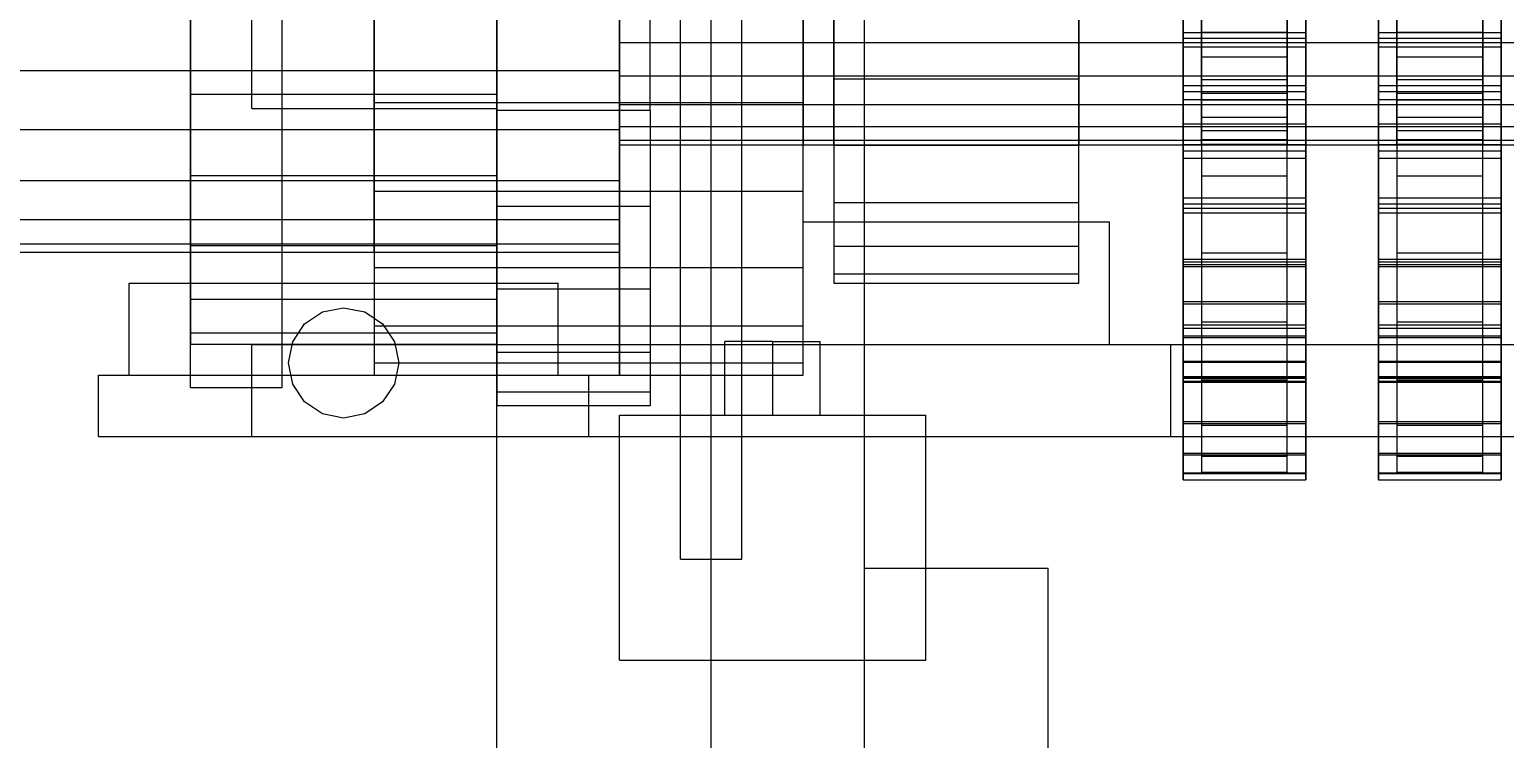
# Model space of a CAD drawing. Header units: millimetres. Extents: x -191664 to 191490, y -197311 to 10263.
# Drawn here: x 3763.7 to 4004.4, y -139182.8 to -139067.1 of the extents above; entities that cross this region are included whole.
import ezdxf

# ---------------------------------------------------------------- set-up
doc = ezdxf.new("R2010")
doc.units = ezdxf.units.MM
doc.layers.add('DET_secador_frontal', color=7, linetype='Continuous', lineweight=0)
doc.layers.add('R15_COTAS_TRANSPORTE_P', color=1, linetype='Continuous', lineweight=0)
doc.dimstyles.new('PLANTA_20', dxfattribs={"dimtxt": 50, "dimasz": 30, "dimexe": 30, "dimexo": 16, "dimgap": 20, "dimtad": 1, "dimtih": 1, "dimtoh": 1, "dimdec": 1, "dimzin": 0, "dimdsep": 46, "dimcen": 0.09, "dimadec": 0, "dimazin": 0, "dimtfac": 1, "dimtdec": 4, "dimtofl": 0, "dimtmove": 0, "dimatfit": 3, "dimfxl": 1, "dimtolj": 1, "dimtzin": 0, "dimarcsym": 0})

# ---------------------------------------------------------------- blocks, each defined once
blk = doc.blocks.new('*D133')
at = {"layer": 'Defpoints', "color": 0, "transparency": 16777216}
for p in [(439.69, -194147.98), (217.89, -194406.09), (-500, -194490), (-500, -194490), (500, -194490)]:
    blk.add_point(p, dxfattribs=at)
at = {"layer": 'R15_COTAS_TRANSPORTE_P', "color": 0, "lineweight": -2, "transparency": 16777216}
blk.add_arc((-500, -194490), 722.77, 2.37834, 17.62166, dxfattribs=at)
at = {"layer": 'R15_COTAS_TRANSPORTE_P', "color": 0, "transparency": 16777216}
for points in [[(184.12, -194272.81), (193.59, -194269.58), (179.18, -194242.8)], [(227.15, -194459.9), (217.15, -194460.11), (222.77, -194490)]]:
    blk.add_solid(points, dxfattribs=at)

msp = doc.modelspace()

# ---------------------------------------------------------------- linework, layer by layer
at = {"layer": 'DET_secador_frontal', "color": 254, "true_color": 0xd8e0dc}
for p, q in [((3875, -140885), (3875, -138615)), ((3900, -140885), (3900, -138615))]:
    msp.add_line(p, q, dxfattribs=at)
at = {"layer": 'DET_secador_frontal', "color": 9, "true_color": 0xb8c6c1}
msp.add_line((3875, -140375), (3875, -138615), dxfattribs=at)
at = {"layer": 'DET_secador_frontal', "color": 253, "true_color": 0x9fadb2}
for p, q in [((3875, -140200), (3875, -138615)), ((3900, -140200), (3900, -138615))]:
    msp.add_line(p, q, dxfattribs=at)
at = {"layer": 'DET_secador_frontal', "color": 251, "true_color": 0x536a64}
for p, q in [((3840, -140900), (3840, -138650)), ((3900, -140900), (3900, -138650)), ((3900, -139155), (3930, -139155)), ((3900, -140175), (3900, -139155)), ((3930, -140175), (3930, -139155))]:
    msp.add_line(p, q, dxfattribs=at)
at = {"layer": 'DET_secador_frontal', "color": 33, "true_color": 0xb7a252}
for p, q in [((3870, -139153.5), (3870, -138973.5)), ((3880, -139153.5), (3880, -138973.5)), ((3870, -139153.5), (3880, -139153.5))]:
    msp.add_line(p, q, dxfattribs=at)
at = {"layer": 'DET_secador_frontal', "color": 8, "true_color": 0x617680}
for p, q in [((3790, -139125.5), (3790, -139039.5)), ((3800, -139080), (3800, -139040)), ((3805, -139125.5), (3805, -139039.5)), ((3840, -139080), (3840, -139040)), ((3800, -139080), (3840, -139080)), ((3780, -139108.5), (3850, -139108.5)), ((3780, -139123.5), (3780, -139108.5)), ((3850, -139123.5), (3850, -139108.5)), ((3775, -139123.5), (3855, -139123.5)), ((3775, -139133.5), (3775, -139123.5)), ((3780, -139123.5), (3850, -139123.5)), ((3855, -139133.5), (3855, -139123.5)), ((3790, -139125.5), (3805, -139125.5)), ((3775, -139133.5), (3855, -139133.5))]:
    msp.add_line(p, q, dxfattribs=at)
at = {"layer": 'DET_secador_frontal', "color": 8, "true_color": 0x657a85}
for p, q in [((3952, -139057.17), (3952, -139069.93)), ((3952, -139058.03), (3952, -139067.67)), ((3952, -139068.6), (3952, -139058.47)), ((3972, -139069.93), (3972, -139057.17)), ((3972, -139067.67), (3972, -139058.03)), ((3972, -139058.47), (3972, -139068.6)), ((3983.88, -139057.17), (3983.88, -139069.93)), ((3983.88, -139058.03), (3983.88, -139067.67)), ((3983.88, -139068.6), (3983.88, -139058.47)), ((4003.88, -139069.93), (4003.88, -139057.17)), ((4003.88, -139067.67), (4003.88, -139058.03)), ((4003.88, -139058.47), (4003.88, -139068.6)), ((3952, -139076.25), (3952, -139066.61)), ((3972, -139067.67), (3952, -139067.67)), ((3952, -139067.67), (3952, -139077.3)), ((3952, -139067.67), (3952, -139076.25)), ((3972, -139066.61), (3972, -139076.25)), ((3972, -139077.3), (3972, -139067.67)), ((3972, -139076.25), (3972, -139067.67)), ((3983.88, -139076.25), (3983.88, -139066.61)), ((4003.88, -139067.67), (3983.88, -139067.67)), ((3983.88, -139067.67), (3983.88, -139077.3)), ((3983.88, -139067.67), (3983.88, -139076.25)), ((4003.88, -139066.61), (4003.88, -139076.25)), ((4003.88, -139077.3), (4003.88, -139067.67)), ((4003.88, -139076.25), (4003.88, -139067.67)), ((3972, -139068.6), (3952, -139068.6)), ((3952, -139068.6), (3952, -139069.93)), ((3952, -139078.59), (3952, -139068.6)), ((3952, -139069.93), (3972, -139069.93)), ((3952, -139069.93), (3952, -139082.51)), ((3972, -139069.93), (3972, -139068.6)), ((3972, -139068.6), (3972, -139078.59)), ((3972, -139082.51), (3972, -139069.93)), ((4003.88, -139068.6), (3983.88, -139068.6)), ((3983.88, -139068.6), (3983.88, -139069.93)), ((3983.88, -139078.59), (3983.88, -139068.6)), ((3983.88, -139069.93), (4003.88, -139069.93)), ((3983.88, -139069.93), (3983.88, -139082.51)), ((4003.88, -139069.93), (4003.88, -139068.6)), ((4003.88, -139068.6), (4003.88, -139078.59)), ((4003.88, -139082.51), (4003.88, -139069.93)), ((3952, -139085.89), (3952, -139076.25)), ((3952, -139076.25), (3972, -139076.25)), ((3972, -139077.3), (3952, -139077.3)), ((3952, -139077.3), (3952, -139086.94)), ((3952, -139077.3), (3952, -139085.89)), ((3972, -139076.25), (3972, -139085.89)), ((3972, -139086.94), (3972, -139077.3)), ((3972, -139085.89), (3972, -139077.3)), ((3983.88, -139085.89), (3983.88, -139076.25)), ((3983.88, -139076.25), (4003.88, -139076.25)), ((4003.88, -139077.3), (3983.88, -139077.3)), ((3983.88, -139077.3), (3983.88, -139086.94)), ((3983.88, -139077.3), (3983.88, -139085.89)), ((4003.88, -139076.25), (4003.88, -139085.89)), ((4003.88, -139086.94), (4003.88, -139077.3)), ((4003.88, -139085.89), (4003.88, -139077.3)), ((3972, -139078.59), (3952, -139078.59)), ((3952, -139078.59), (3952, -139082.51)), ((3952, -139088.17), (3952, -139078.59)), ((3972, -139082.51), (3972, -139078.59)), ((3972, -139078.59), (3972, -139088.17)), ((4003.88, -139078.59), (3983.88, -139078.59)), ((3983.88, -139078.59), (3983.88, -139082.51)), ((3983.88, -139088.17), (3983.88, -139078.59)), ((4003.88, -139082.51), (4003.88, -139078.59)), ((4003.88, -139078.59), (4003.88, -139088.17)), ((3952, -139082.51), (3972, -139082.51)), ((3952, -139082.51), (3952, -139094.57)), ((3972, -139094.57), (3972, -139082.51)), ((3983.88, -139082.51), (4003.88, -139082.51)), ((3983.88, -139082.51), (3983.88, -139094.57)), ((4003.88, -139094.57), (4003.88, -139082.51)), ((3952, -139095.53), (3952, -139085.89)), ((3952, -139085.89), (3972, -139085.89)), ((3972, -139086.94), (3952, -139086.94)), ((3952, -139086.94), (3952, -139096.31)), ((3952, -139086.94), (3952, -139095.53)), ((3972, -139085.89), (3972, -139095.53)), ((3972, -139096.31), (3972, -139086.94)), ((3972, -139095.53), (3972, -139086.94)), ((3983.88, -139095.53), (3983.88, -139085.89)), ((3983.88, -139085.89), (4003.88, -139085.89)), ((4003.88, -139086.94), (3983.88, -139086.94)), ((3983.88, -139086.94), (3983.88, -139096.31)), ((3983.88, -139086.94), (3983.88, -139095.53)), ((4003.88, -139085.89), (4003.88, -139095.53)), ((4003.88, -139096.31), (4003.88, -139086.94)), ((4003.88, -139095.53), (4003.88, -139086.94)), ((3972, -139088.17), (3952, -139088.17)), ((3952, -139088.17), (3952, -139094.57)), ((3952, -139097.07), (3952, -139088.17)), ((3972, -139094.57), (3972, -139088.17)), ((3972, -139088.17), (3972, -139097.07)), ((4003.88, -139088.17), (3983.88, -139088.17)), ((3983.88, -139088.17), (3983.88, -139094.57)), ((3983.88, -139097.07), (3983.88, -139088.17)), ((4003.88, -139094.57), (4003.88, -139088.17)), ((4003.88, -139088.17), (4003.88, -139097.07)), ((3952, -139094.57), (3972, -139094.57)), ((3952, -139094.57), (3952, -139105.78)), ((3972, -139105.78), (3972, -139094.57)), ((3983.88, -139094.57), (4003.88, -139094.57)), ((3983.88, -139094.57), (3983.88, -139105.78)), ((4003.88, -139105.78), (4003.88, -139094.57)), ((3952, -139105.44), (3952, -139095.53)), ((3952, -139095.53), (3972, -139095.53)), ((3972, -139096.31), (3952, -139096.31)), ((3952, -139096.31), (3952, -139104.62)), ((3952, -139096.31), (3952, -139105.44)), ((3972, -139097.07), (3952, -139097.07)), ((3952, -139097.07), (3952, -139105.78)), ((3952, -139105.05), (3952, -139097.07)), ((3972, -139095.53), (3972, -139105.44)), ((3972, -139104.62), (3972, -139096.31)), ((3972, -139105.44), (3972, -139096.31)), ((3972, -139105.78), (3972, -139097.07)), ((3972, -139097.07), (3972, -139105.05)), ((3983.88, -139105.44), (3983.88, -139095.53)), ((3983.88, -139095.53), (4003.88, -139095.53)), ((4003.88, -139096.31), (3983.88, -139096.31)), ((3983.88, -139096.31), (3983.88, -139104.62)), ((3983.88, -139096.31), (3983.88, -139105.44)), ((4003.88, -139097.07), (3983.88, -139097.07)), ((3983.88, -139097.07), (3983.88, -139105.78)), ((3983.88, -139105.05), (3983.88, -139097.07)), ((4003.88, -139095.53), (4003.88, -139105.44)), ((4003.88, -139104.62), (4003.88, -139096.31)), ((4003.88, -139105.44), (4003.88, -139096.31)), ((4003.88, -139105.78), (4003.88, -139097.07)), ((4003.88, -139097.07), (4003.88, -139105.05)), ((3972, -139104.62), (3952, -139104.62)), ((3952, -139104.62), (3952, -139111.53)), ((3952, -139104.62), (3952, -139115.29)), ((3972, -139105.05), (3952, -139105.05)), ((3952, -139105.05), (3952, -139115.83)), ((3952, -139111.89), (3952, -139105.05)), ((3952, -139115.29), (3952, -139105.44)), ((3952, -139105.44), (3972, -139105.44)), ((3952, -139105.78), (3972, -139105.78)), ((3952, -139105.78), (3952, -139115.83)), ((3972, -139111.53), (3972, -139104.62)), ((3972, -139115.29), (3972, -139104.62)), ((3972, -139115.83), (3972, -139105.05)), ((3972, -139105.05), (3972, -139111.89)), ((3972, -139105.44), (3972, -139115.29)), ((3972, -139115.83), (3972, -139105.78)), ((4003.88, -139104.62), (3983.88, -139104.62)), ((3983.88, -139104.62), (3983.88, -139111.53)), ((3983.88, -139104.62), (3983.88, -139115.29)), ((4003.88, -139105.05), (3983.88, -139105.05)), ((3983.88, -139105.05), (3983.88, -139115.83)), ((3983.88, -139111.89), (3983.88, -139105.05)), ((3983.88, -139115.29), (3983.88, -139105.44)), ((3983.88, -139105.44), (4003.88, -139105.44)), ((3983.88, -139105.78), (4003.88, -139105.78)), ((3983.88, -139105.78), (3983.88, -139115.83)), ((4003.88, -139111.53), (4003.88, -139104.62)), ((4003.88, -139115.29), (4003.88, -139104.62)), ((4003.88, -139115.83), (4003.88, -139105.05)), ((4003.88, -139105.05), (4003.88, -139111.89)), ((4003.88, -139105.44), (4003.88, -139115.29)), ((4003.88, -139115.83), (4003.88, -139105.78)), ((3972, -139111.53), (3952, -139111.53)), ((3952, -139111.53), (3952, -139117.12)), ((3952, -139111.53), (3952, -139124)), ((3972, -139117.12), (3972, -139111.53)), ((3972, -139124), (3972, -139111.53)), ((4003.88, -139111.53), (3983.88, -139111.53)), ((3983.88, -139111.53), (3983.88, -139117.12)), ((3983.88, -139111.53), (3983.88, -139124)), ((4003.88, -139117.12), (4003.88, -139111.53)), ((4003.88, -139124), (4003.88, -139111.53)), ((3972, -139111.89), (3952, -139111.89)), ((3952, -139111.89), (3952, -139124.45)), ((3952, -139117.4), (3952, -139111.89)), ((3972, -139124.45), (3972, -139111.89)), ((3972, -139111.89), (3972, -139117.4)), ((4003.88, -139111.89), (3983.88, -139111.89)), ((3983.88, -139111.89), (3983.88, -139124.45)), ((3983.88, -139117.4), (3983.88, -139111.89)), ((4003.88, -139124.45), (4003.88, -139111.89)), ((4003.88, -139111.89), (4003.88, -139117.4)), ((3952, -139124), (3952, -139115.29)), ((3952, -139115.29), (3972, -139115.29)), ((3952, -139115.83), (3972, -139115.83)), ((3952, -139115.83), (3952, -139124.45)), ((3972, -139115.29), (3972, -139124)), ((3972, -139124.45), (3972, -139115.83)), ((3983.88, -139124), (3983.88, -139115.29)), ((3983.88, -139115.29), (4003.88, -139115.29)), ((3983.88, -139115.83), (4003.88, -139115.83)), ((3983.88, -139115.83), (3983.88, -139124.45)), ((4003.88, -139115.29), (4003.88, -139124)), ((4003.88, -139124.45), (4003.88, -139115.83)), ((3972, -139117.12), (3952, -139117.12)), ((3952, -139117.12), (3952, -139121.25)), ((3952, -139117.12), (3952, -139131.04)), ((3972, -139117.4), (3952, -139117.4)), ((3952, -139117.4), (3952, -139131.39)), ((3952, -139121.44), (3952, -139117.4)), ((3972, -139121.25), (3972, -139117.12)), ((3972, -139131.04), (3972, -139117.12)), ((3972, -139131.39), (3972, -139117.4)), ((3972, -139117.4), (3972, -139121.44)), ((4003.88, -139117.12), (3983.88, -139117.12)), ((3983.88, -139117.12), (3983.88, -139121.25)), ((3983.88, -139117.12), (3983.88, -139131.04)), ((4003.88, -139117.4), (3983.88, -139117.4)), ((3983.88, -139117.4), (3983.88, -139131.39)), ((3983.88, -139121.44), (3983.88, -139117.4)), ((4003.88, -139121.25), (4003.88, -139117.12)), ((4003.88, -139131.04), (4003.88, -139117.12)), ((4003.88, -139131.39), (4003.88, -139117.4)), ((4003.88, -139117.4), (4003.88, -139121.44)), ((3972, -139121.25), (3952, -139121.25)), ((3952, -139121.25), (3952, -139123.79)), ((3952, -139121.25), (3952, -139136.24)), ((3972, -139121.44), (3952, -139121.44)), ((3952, -139121.44), (3952, -139136.48)), ((3952, -139123.88), (3952, -139121.44)), ((3972, -139123.79), (3972, -139121.25)), ((3972, -139136.24), (3972, -139121.25)), ((3972, -139136.48), (3972, -139121.44)), ((3972, -139121.44), (3972, -139123.88)), ((4003.88, -139121.25), (3983.88, -139121.25)), ((3983.88, -139121.25), (3983.88, -139123.79)), ((3983.88, -139121.25), (3983.88, -139136.24)), ((4003.88, -139121.44), (3983.88, -139121.44)), ((3983.88, -139121.44), (3983.88, -139136.48)), ((3983.88, -139123.88), (3983.88, -139121.44)), ((4003.88, -139123.79), (4003.88, -139121.25)), ((4003.88, -139136.24), (4003.88, -139121.25)), ((4003.88, -139136.48), (4003.88, -139121.44)), ((4003.88, -139121.44), (4003.88, -139123.88)), ((3972, -139123.79), (3952, -139123.79)), ((3952, -139123.79), (3952, -139124.68)), ((3952, -139123.79), (3952, -139139.44)), ((3972, -139123.88), (3952, -139123.88)), ((3952, -139123.88), (3952, -139139.56)), ((3952, -139124.68), (3952, -139123.88)), ((3952, -139131.04), (3952, -139124)), ((3952, -139124), (3972, -139124)), ((3952, -139124.45), (3972, -139124.45)), ((3952, -139124.45), (3952, -139131.39)), ((3972, -139124.68), (3952, -139124.68)), ((3952, -139124.68), (3952, -139140.55)), ((3972, -139124.68), (3972, -139123.79)), ((3972, -139139.44), (3972, -139123.79)), ((3972, -139139.56), (3972, -139123.88)), ((3972, -139123.88), (3972, -139124.68)), ((3972, -139124), (3972, -139131.04)), ((3972, -139131.39), (3972, -139124.45)), ((3972, -139140.55), (3972, -139124.68)), ((4003.88, -139123.79), (3983.88, -139123.79)), ((3983.88, -139123.79), (3983.88, -139124.68)), ((3983.88, -139123.79), (3983.88, -139139.44)), ((4003.88, -139123.88), (3983.88, -139123.88)), ((3983.88, -139123.88), (3983.88, -139139.56)), ((3983.88, -139124.68), (3983.88, -139123.88)), ((3983.88, -139131.04), (3983.88, -139124)), ((3983.88, -139124), (4003.88, -139124)), ((3983.88, -139124.45), (4003.88, -139124.45)), ((3983.88, -139124.45), (3983.88, -139131.39)), ((4003.88, -139124.68), (3983.88, -139124.68)), ((3983.88, -139124.68), (3983.88, -139140.55)), ((4003.88, -139124.68), (4003.88, -139123.79)), ((4003.88, -139139.44), (4003.88, -139123.79)), ((4003.88, -139139.56), (4003.88, -139123.88)), ((4003.88, -139123.88), (4003.88, -139124.68)), ((4003.88, -139124), (4003.88, -139131.04)), ((4003.88, -139131.39), (4003.88, -139124.45)), ((4003.88, -139140.55), (4003.88, -139124.68)), ((3952, -139136.24), (3952, -139131.04)), ((3952, -139131.04), (3972, -139131.04)), ((3952, -139131.39), (3972, -139131.39)), ((3952, -139131.39), (3952, -139136.48)), ((3972, -139131.04), (3972, -139136.24)), ((3972, -139136.48), (3972, -139131.39)), ((3983.88, -139136.24), (3983.88, -139131.04)), ((3983.88, -139131.04), (4003.88, -139131.04)), ((3983.88, -139131.39), (4003.88, -139131.39)), ((3983.88, -139131.39), (3983.88, -139136.48)), ((4003.88, -139131.04), (4003.88, -139136.24)), ((4003.88, -139136.48), (4003.88, -139131.39)), ((3952, -139139.44), (3952, -139136.24)), ((3952, -139136.24), (3972, -139136.24)), ((3952, -139136.48), (3972, -139136.48)), ((3952, -139136.48), (3952, -139139.56)), ((3972, -139136.24), (3972, -139139.44)), ((3972, -139139.56), (3972, -139136.48)), ((3983.88, -139139.44), (3983.88, -139136.24)), ((3983.88, -139136.24), (4003.88, -139136.24)), ((3983.88, -139136.48), (4003.88, -139136.48)), ((3983.88, -139136.48), (3983.88, -139139.56)), ((4003.88, -139136.24), (4003.88, -139139.44)), ((4003.88, -139139.56), (4003.88, -139136.48)), ((3952, -139140.55), (3952, -139139.44)), ((3952, -139139.44), (3972, -139139.44)), ((3952, -139139.56), (3972, -139139.56)), ((3952, -139139.56), (3952, -139140.55)), ((3972, -139139.44), (3972, -139140.55)), ((3972, -139140.55), (3972, -139139.56)), ((3983.88, -139140.55), (3983.88, -139139.44)), ((3983.88, -139139.44), (4003.88, -139139.44)), ((3983.88, -139139.56), (4003.88, -139139.56)), ((3983.88, -139139.56), (3983.88, -139140.55)), ((4003.88, -139139.44), (4003.88, -139140.55)), ((4003.88, -139140.55), (4003.88, -139139.56)), ((3952, -139140.55), (3972, -139140.55)), ((3983.88, -139140.55), (4003.88, -139140.55))]:
    msp.add_line(p, q, dxfattribs=at)
at = {"layer": 'DET_secador_frontal', "color": 253, "true_color": 0xa4b0b5}
for p, q in [((3790, -139063.5), (3790, -139077.74)), ((3840, -139077.74), (3840, -139063.5)), ((3860, -139073.85), (3860, -139063.5)), ((3860, -139073.85), (1140, -139073.85)), ((3860, -139073.85), (3860, -139083.5)), ((3790, -139077.74), (3790, -139091)), ((3840, -139077.74), (3790, -139077.74)), ((3840, -139077.74), (3840, -139091)), ((3860, -139083.5), (1140, -139083.5)), ((3860, -139083.5), (3860, -139091.78)), ((3860, -139091.78), (1140, -139091.78)), ((3790, -139091), (3790, -139102.39)), ((3840, -139091), (3790, -139091)), ((3840, -139091), (3840, -139102.39)), ((3860, -139091.78), (3860, -139098.14)), ((3860, -139098.14), (1140, -139098.14)), ((3860, -139098.14), (3860, -139102.14)), ((3860, -139102.14), (1140, -139102.14)), ((3860, -139103.5), (1140, -139103.5)), ((3790, -139102.39), (3790, -139111.13)), ((3840, -139102.39), (3790, -139102.39)), ((3840, -139102.39), (3840, -139111.13)), ((3860, -139102.14), (3860, -139103.5)), ((3790, -139111.13), (3790, -139116.63)), ((3840, -139111.13), (3790, -139111.13)), ((3840, -139111.13), (3840, -139116.63)), ((3790, -139116.63), (3790, -139118.5)), ((3840, -139116.63), (3790, -139116.63)), ((3840, -139118.5), (3790, -139118.5)), ((3840, -139116.63), (3840, -139118.5))]:
    msp.add_line(p, q, dxfattribs=at)
at = {"layer": 'DET_secador_frontal', "color": 252, "true_color": 0x8ba19a}
for p, q in [((3820, -139063.5), (3820, -139079.03)), ((3820, -139073.85), (3820, -139063.5)), ((3860, -139079.03), (3860, -139063.5)), ((3890, -139079.03), (3890, -139063.5)), ((3890, -139063.5), (3890, -139069.32)), ((3895, -139063.5), (3895, -139075.15)), ((3895, -139069.32), (3895, -139063.5)), ((3935, -139075.15), (3935, -139063.5)), ((3935, -139063.5), (3935, -139069.32)), ((3955, -139063.5), (3955, -139077.49)), ((3955, -139067.63), (3955, -139063.5)), ((3969, -139077.49), (3969, -139063.5)), ((3969, -139063.5), (3969, -139067.63)), ((3986.88, -139063.5), (3986.88, -139077.49)), ((3986.88, -139067.63), (3986.88, -139063.5)), ((4000.88, -139077.49), (4000.88, -139063.5)), ((4000.88, -139063.5), (4000.88, -139067.63)), ((3969, -139067.63), (3955, -139067.63)), ((3955, -139067.63), (3955, -139077.49)), ((3955, -139071.63), (3955, -139067.63)), ((3969, -139077.49), (3969, -139067.63)), ((3969, -139067.63), (3969, -139071.63)), ((4000.88, -139067.63), (3986.88, -139067.63)), ((3986.88, -139067.63), (3986.88, -139077.49)), ((3986.88, -139071.63), (3986.88, -139067.63)), ((4000.88, -139077.49), (4000.88, -139067.63)), ((4000.88, -139067.63), (4000.88, -139071.63)), ((3890, -139069.32), (3860, -139069.32)), ((3860, -139069.32), (3860, -139079.03)), ((3890, -139079.03), (3890, -139069.32)), ((3890, -139069.32), (3890, -139074.75)), ((3935, -139069.32), (3895, -139069.32)), ((3895, -139069.32), (3895, -139075.15)), ((3895, -139074.75), (3895, -139069.32)), ((3935, -139075.15), (3935, -139069.32)), ((3935, -139069.32), (3935, -139074.75)), ((3969, -139071.63), (3955, -139071.63)), ((3955, -139071.63), (3955, -139091)), ((3955, -139075.34), (3955, -139071.63)), ((3969, -139091), (3969, -139071.63)), ((3969, -139071.63), (3969, -139075.34)), ((4000.88, -139071.63), (3986.88, -139071.63)), ((3986.88, -139071.63), (3986.88, -139091)), ((3986.88, -139075.34), (3986.88, -139071.63)), ((4000.88, -139091), (4000.88, -139071.63)), ((4000.88, -139071.63), (4000.88, -139075.34)), ((3860, -139073.85), (3820, -139073.85)), ((3820, -139073.85), (3820, -139079.03)), ((3820, -139083.5), (3820, -139073.85)), ((3860, -139079.03), (3860, -139073.85)), ((3890, -139074.75), (3860, -139074.75)), ((3860, -139074.75), (3860, -139093.5)), ((3890, -139093.5), (3890, -139074.75)), ((3890, -139074.75), (3890, -139079.41)), ((3935, -139074.75), (3895, -139074.75)), ((3895, -139074.75), (3895, -139086)), ((3895, -139079.41), (3895, -139074.75)), ((3895, -139075.15), (3935, -139075.15)), ((3895, -139075.15), (3895, -139086)), ((3935, -139086), (3935, -139074.75)), ((3935, -139074.75), (3935, -139079.41)), ((3935, -139086), (3935, -139075.15)), ((3969, -139075.34), (3955, -139075.34)), ((3955, -139075.34), (3955, -139103.57)), ((3955, -139078.66), (3955, -139075.34)), ((3969, -139103.57), (3969, -139075.34)), ((3969, -139075.34), (3969, -139078.66)), ((4000.88, -139075.34), (3986.88, -139075.34)), ((3986.88, -139075.34), (3986.88, -139103.57)), ((3986.88, -139078.66), (3986.88, -139075.34)), ((4000.88, -139103.57), (4000.88, -139075.34)), ((4000.88, -139075.34), (4000.88, -139078.66)), ((3955, -139077.49), (3969, -139077.49)), ((3955, -139077.49), (3955, -139091)), ((3969, -139091), (3969, -139077.49)), ((3986.88, -139077.49), (4000.88, -139077.49)), ((3986.88, -139077.49), (3986.88, -139091)), ((4000.88, -139091), (4000.88, -139077.49)), ((3820, -139079.03), (3860, -139079.03)), ((3820, -139079.03), (3820, -139093.5)), ((3860, -139093.5), (3860, -139079.03)), ((3860, -139079.03), (3890, -139079.03)), ((3890, -139079.41), (3860, -139079.41)), ((3860, -139079.41), (3860, -139105.93)), ((3890, -139093.5), (3890, -139079.03)), ((3890, -139105.93), (3890, -139079.41)), ((3890, -139079.41), (3890, -139082.99)), ((3935, -139079.41), (3895, -139079.41)), ((3895, -139079.41), (3895, -139095.32)), ((3895, -139082.99), (3895, -139079.41)), ((3935, -139095.32), (3935, -139079.41)), ((3935, -139079.41), (3935, -139082.99)), ((3969, -139078.66), (3955, -139078.66)), ((3955, -139078.66), (3955, -139114.78)), ((3955, -139081.46), (3955, -139078.66)), ((3969, -139114.78), (3969, -139078.66)), ((3969, -139078.66), (3969, -139081.46)), ((4000.88, -139078.66), (3986.88, -139078.66)), ((3986.88, -139078.66), (3986.88, -139114.78)), ((3986.88, -139081.46), (3986.88, -139078.66)), ((4000.88, -139114.78), (4000.88, -139078.66)), ((4000.88, -139078.66), (4000.88, -139081.46)), ((3969, -139081.46), (3955, -139081.46)), ((3955, -139081.46), (3955, -139124.24)), ((3955, -139083.64), (3955, -139081.46)), ((3969, -139124.24), (3969, -139081.46)), ((3969, -139081.46), (3969, -139083.64)), ((4000.88, -139081.46), (3986.88, -139081.46)), ((3986.88, -139081.46), (3986.88, -139124.24)), ((3986.88, -139083.64), (3986.88, -139081.46)), ((4000.88, -139124.24), (4000.88, -139081.46)), ((4000.88, -139081.46), (4000.88, -139083.64)), ((3860, -139083.5), (3820, -139083.5)), ((3820, -139083.5), (3820, -139093.5)), ((3820, -139091.78), (3820, -139083.5)), ((3890, -139082.99), (3860, -139082.99)), ((3860, -139082.99), (3860, -139115.46)), ((3860, -139093.5), (3860, -139083.5)), ((3890, -139115.46), (3890, -139082.99)), ((3890, -139082.99), (3890, -139085.23)), ((3935, -139082.99), (3895, -139082.99)), ((3895, -139082.99), (3895, -139102.47)), ((3895, -139085.23), (3895, -139082.99)), ((3935, -139102.47), (3935, -139082.99)), ((3935, -139082.99), (3935, -139085.23)), ((3969, -139083.64), (3955, -139083.64)), ((3955, -139083.64), (3955, -139131.64)), ((3955, -139085.14), (3955, -139083.64)), ((3969, -139131.64), (3969, -139083.64)), ((3969, -139083.64), (3969, -139085.14)), ((4000.88, -139083.64), (3986.88, -139083.64)), ((3986.88, -139083.64), (3986.88, -139131.64)), ((3986.88, -139085.14), (3986.88, -139083.64)), ((4000.88, -139131.64), (4000.88, -139083.64)), ((4000.88, -139083.64), (4000.88, -139085.14)), ((3890, -139085.23), (3860, -139085.23)), ((3860, -139085.23), (3860, -139121.46)), ((3890, -139086), (3860, -139086)), ((3860, -139086), (3860, -139123.5)), ((3890, -139121.46), (3890, -139085.23)), ((3890, -139085.23), (3890, -139086)), ((3890, -139123.5), (3890, -139086)), ((3935, -139085.23), (3895, -139085.23)), ((3895, -139085.23), (3895, -139106.97)), ((3895, -139086), (3895, -139085.23)), ((3895, -139086), (3935, -139086)), ((3895, -139086), (3895, -139095.32)), ((3895, -139086), (3895, -139108.5)), ((3935, -139106.97), (3935, -139085.23)), ((3935, -139085.23), (3935, -139086)), ((3935, -139095.32), (3935, -139086)), ((3935, -139108.5), (3935, -139086)), ((3969, -139085.14), (3955, -139085.14)), ((3955, -139085.14), (3955, -139136.71)), ((3955, -139085.9), (3955, -139085.14)), ((3969, -139085.9), (3955, -139085.9)), ((3955, -139085.9), (3955, -139139.29)), ((3969, -139136.71), (3969, -139085.14)), ((3969, -139085.14), (3969, -139085.9)), ((3969, -139139.29), (3969, -139085.9)), ((4000.88, -139085.14), (3986.88, -139085.14)), ((3986.88, -139085.14), (3986.88, -139136.71)), ((3986.88, -139085.9), (3986.88, -139085.14)), ((4000.88, -139085.9), (3986.88, -139085.9)), ((3986.88, -139085.9), (3986.88, -139139.29)), ((4000.88, -139136.71), (4000.88, -139085.14)), ((4000.88, -139085.14), (4000.88, -139085.9)), ((4000.88, -139139.29), (4000.88, -139085.9)), ((3860, -139091.78), (3820, -139091.78)), ((3820, -139091.78), (3820, -139105.93)), ((3820, -139098.14), (3820, -139091.78)), ((3860, -139105.93), (3860, -139091.78)), ((3955, -139091), (3969, -139091)), ((3955, -139091), (3955, -139103.57)), ((3969, -139103.57), (3969, -139091)), ((3986.88, -139091), (4000.88, -139091)), ((3986.88, -139091), (3986.88, -139103.57)), ((4000.88, -139103.57), (4000.88, -139091)), ((3820, -139093.5), (3860, -139093.5)), ((3820, -139093.5), (3820, -139105.93)), ((3860, -139105.93), (3860, -139093.5)), ((3860, -139093.5), (3890, -139093.5)), ((3890, -139105.93), (3890, -139093.5)), ((3895, -139095.32), (3935, -139095.32)), ((3895, -139095.32), (3895, -139102.47)), ((3935, -139102.47), (3935, -139095.32)), ((3860, -139098.14), (3820, -139098.14)), ((3820, -139098.14), (3820, -139115.46)), ((3820, -139102.14), (3820, -139098.14)), ((3860, -139115.46), (3860, -139098.14)), ((3860, -139102.14), (3820, -139102.14)), ((3820, -139102.14), (3820, -139121.46)), ((3820, -139103.5), (3820, -139102.14)), ((3860, -139103.5), (3820, -139103.5)), ((3820, -139103.5), (3820, -139123.5)), ((3860, -139121.46), (3860, -139102.14)), ((3860, -139123.5), (3860, -139103.5)), ((3895, -139102.47), (3935, -139102.47)), ((3895, -139102.47), (3895, -139106.97)), ((3935, -139106.97), (3935, -139102.47)), ((3955, -139103.57), (3969, -139103.57)), ((3955, -139103.57), (3955, -139114.78)), ((3969, -139114.78), (3969, -139103.57)), ((3986.88, -139103.57), (4000.88, -139103.57)), ((3986.88, -139103.57), (3986.88, -139114.78)), ((4000.88, -139114.78), (4000.88, -139103.57)), ((3820, -139105.93), (3860, -139105.93)), ((3820, -139105.93), (3820, -139115.46)), ((3860, -139115.46), (3860, -139105.93)), ((3860, -139105.93), (3890, -139105.93)), ((3890, -139115.46), (3890, -139105.93)), ((3895, -139106.97), (3935, -139106.97)), ((3895, -139106.97), (3895, -139108.5)), ((3895, -139108.5), (3935, -139108.5)), ((3935, -139108.5), (3935, -139106.97)), ((3820, -139115.46), (3860, -139115.46)), ((3820, -139115.46), (3820, -139121.46)), ((3860, -139121.46), (3860, -139115.46)), ((3860, -139115.46), (3890, -139115.46)), ((3890, -139121.46), (3890, -139115.46)), ((3955, -139114.78), (3969, -139114.78)), ((3955, -139114.78), (3955, -139124.24)), ((3969, -139124.24), (3969, -139114.78)), ((3986.88, -139114.78), (4000.88, -139114.78)), ((3986.88, -139114.78), (3986.88, -139124.24)), ((4000.88, -139124.24), (4000.88, -139114.78)), ((3820, -139121.46), (3860, -139121.46)), ((3820, -139121.46), (3820, -139123.5)), ((3820, -139123.5), (3860, -139123.5)), ((3860, -139123.5), (3860, -139121.46)), ((3860, -139121.46), (3890, -139121.46)), ((3860, -139123.5), (3890, -139123.5)), ((3890, -139123.5), (3890, -139121.46)), ((3955, -139124.24), (3969, -139124.24)), ((3955, -139124.24), (3955, -139131.64)), ((3969, -139131.64), (3969, -139124.24)), ((3986.88, -139124.24), (4000.88, -139124.24)), ((3986.88, -139124.24), (3986.88, -139131.64)), ((4000.88, -139131.64), (4000.88, -139124.24)), ((3955, -139131.64), (3969, -139131.64)), ((3955, -139131.64), (3955, -139136.71)), ((3969, -139136.71), (3969, -139131.64)), ((3986.88, -139131.64), (4000.88, -139131.64)), ((3986.88, -139131.64), (3986.88, -139136.71)), ((4000.88, -139136.71), (4000.88, -139131.64)), ((3955, -139136.71), (3969, -139136.71)), ((3955, -139136.71), (3955, -139139.29)), ((3969, -139139.29), (3969, -139136.71)), ((3986.88, -139136.71), (4000.88, -139136.71)), ((3986.88, -139136.71), (3986.88, -139139.29)), ((4000.88, -139139.29), (4000.88, -139136.71)), ((3955, -139139.29), (3969, -139139.29)), ((3986.88, -139139.29), (4000.88, -139139.29))]:
    msp.add_line(p, q, dxfattribs=at)
at = {"layer": 'DET_secador_frontal', "color": 55, "true_color": 0xb2a258}
for p, q in [((3840, -139063.5), (3840, -139080.32)), ((3865, -139080.32), (3865, -139063.5)), ((3840, -139080.32), (3840, -139096)), ((3865, -139080.32), (3840, -139080.32)), ((3865, -139080.32), (3865, -139096)), ((3840, -139096), (3840, -139109.46)), ((3865, -139096), (3840, -139096)), ((3865, -139096), (3865, -139109.46)), ((3840, -139109.46), (3840, -139119.79)), ((3865, -139109.46), (3840, -139109.46)), ((3865, -139109.46), (3865, -139119.79)), ((3840, -139119.79), (3840, -139126.29)), ((3865, -139119.79), (3840, -139119.79)), ((3865, -139119.79), (3865, -139126.29)), ((3840, -139126.29), (3840, -139128.5)), ((3865, -139126.29), (3840, -139126.29)), ((3865, -139126.29), (3865, -139128.5)), ((3865, -139128.5), (3840, -139128.5))]:
    msp.add_line(p, q, dxfattribs=at)
at = {"layer": 'DET_secador_frontal', "color": 9, "true_color": 0xbcc6c9}
for p, q in [((3860, -139063.5), (3860, -139069.32)), ((3860, -139069.32), (3860, -139074.75)), ((4120, -139069.32), (3860, -139069.32)), ((3860, -139074.75), (3860, -139079.41)), ((4120, -139074.75), (3860, -139074.75)), ((3860, -139079.41), (3860, -139082.99)), ((4120, -139079.41), (3860, -139079.41)), ((3860, -139082.99), (3860, -139085.23)), ((4120, -139082.99), (3860, -139082.99)), ((3860, -139085.23), (3860, -139086)), ((4120, -139085.23), (3860, -139085.23)), ((4120, -139086), (3860, -139086))]:
    msp.add_line(p, q, dxfattribs=at)
at = {"layer": 'DET_secador_frontal', "color": 117, "true_color": 0x356c64}
for p, q in [((3890, -139098.5), (3940, -139098.5)), ((3890, -139118.5), (3890, -139098.5)), ((3940, -139118.5), (3940, -139098.5)), ((3890, -139118.5), (3940, -139118.5))]:
    msp.add_line(p, q, dxfattribs=at)
at = {"layer": 'DET_secador_frontal', "color": 9, "true_color": 0xb2bdc0}
for p, q in [((3808.64, -139115.14), (3811.56, -139113.19)), ((3811.56, -139113.19), (3815, -139112.5)), ((3815, -139112.5), (3818.44, -139113.19)), ((3818.44, -139113.19), (3821.36, -139115.14)), ((3806.69, -139118.06), (3808.64, -139115.14)), ((3821.36, -139115.14), (3823.31, -139118.06)), ((3806, -139121.5), (3806.69, -139118.06)), ((3823.31, -139118.06), (3824, -139121.5)), ((3806.69, -139124.94), (3806, -139121.5)), ((3824, -139121.5), (3823.31, -139124.94)), ((3808.64, -139127.86), (3806.69, -139124.94)), ((3823.31, -139124.94), (3821.36, -139127.86)), ((3811.56, -139129.81), (3808.64, -139127.86)), ((3821.36, -139127.86), (3818.44, -139129.81)), ((3815, -139130.5), (3811.56, -139129.81)), ((3818.44, -139129.81), (3815, -139130.5))]:
    msp.add_line(p, q, dxfattribs=at)
at = {"layer": 'DET_secador_frontal', "color": 253, "true_color": 0xa6b3ba}
for p, q in [((3800, -139118.5), (3950, -139118.5)), ((3800, -139133.5), (3800, -139118.5)), ((3800, -139118.5), (4095, -139118.5)), ((3950, -139133.5), (3950, -139118.5)), ((3800, -139133.5), (3950, -139133.5)), ((3800, -139133.5), (4095, -139133.5))]:
    msp.add_line(p, q, dxfattribs=at)
at = {"layer": 'DET_secador_frontal', "color": 43, "true_color": 0xe7bf45}
for p, q in [((3885, -139118), (3877.21, -139118)), ((3877.21, -139130), (3877.21, -139118)), ((3885, -139118), (3892.79, -139118)), ((3885, -139118), (3885, -139130)), ((3892.79, -139130), (3892.79, -139118)), ((3877.21, -139130), (3885, -139130)), ((3885, -139130), (3892.79, -139130))]:
    msp.add_line(p, q, dxfattribs=at)
at = {"layer": 'DET_secador_frontal', "color": 142, "true_color": 0x159eb4}
for p, q in [((3860, -139130), (3910, -139130)), ((3860, -139170), (3860, -139130)), ((3910, -139170), (3910, -139130)), ((3860, -139170), (3910, -139170))]:
    msp.add_line(p, q, dxfattribs=at)

# ---------------------------------------------------------------- dimensions: what is measured, and where the dimension line sits
at = {"layer": 'R15_COTAS_TRANSPORTE_P'}
dim = msp.add_angular_dim_2l(base=(217.89, -194406.09), line1=((-500, -194490), (500, -194490)), line2=((-500, -194490), (439.69, -194147.98)), dimstyle='PLANTA_20', dxfattribs=at)
dim.commit()
dim.dimension.update_dxf_attribs({"geometry": '*D133', "text_midpoint": (191490.46, -33543.69)})

doc.saveas('drawing.dxf')
